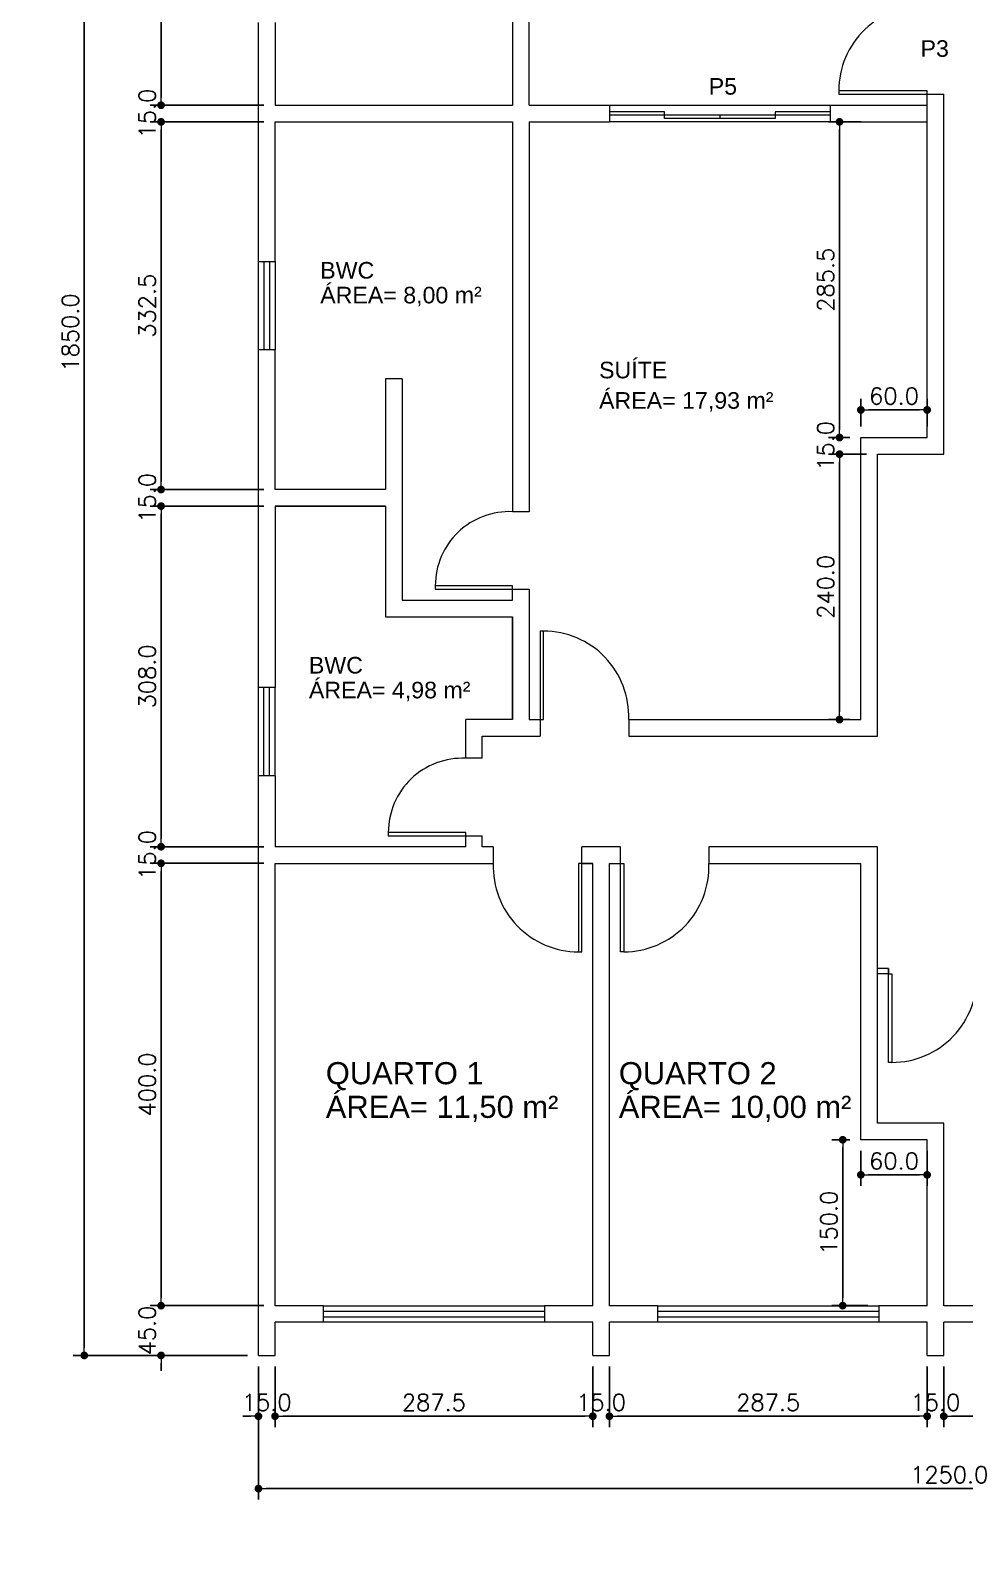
# Model space of a CAD drawing. Header units: millimetres. Extents: x 1206 to 2034, y 106 to 342.
# Drawn here: x 1784.46 to 1792.91, y 221.45 to 235.09 of the extents above; entities that cross this region are included whole.
import ezdxf

# ---------------------------------------------------------------- set-up
doc = ezdxf.new("R2010")
doc.units = ezdxf.units.MM
doc.header["$PDMODE"] = 34
doc.header["$PDSIZE"] = -5
doc.layers.get('0').update_dxf_attribs({"color": 1})
doc.layers.get('DEFPOINTS').update_dxf_attribs({"lineweight": 0})
for name, color, linetype, lineweight in [('AR-ALVENARIA', 7, 'Continuous', 9), ('AR-CARIMBO', 7, 'Continuous', 5), ('AR-COTA', 1, 'Continuous', 5), ('AR-DIVISÓRIA', 7, 'Continuous', 5), ('AR-ESQUADRIA', 4, 'Continuous', 5), ('AR-PENA_010', 10, 'Continuous', 9), ('AR-TXT-AMBIENTE', 174, 'Continuous', 0), ('AR-TXT-ESPECIFICAÇÕES', 174, 'Continuous', 0), ('AR-TXT-ÁREA', 7, 'Continuous', 0)]:
    doc.layers.add(name, color=color, linetype=linetype, lineweight=lineweight)
doc.styles.add('100_COTAS', font='romans.shx', dxfattribs={"height": 0.15})
doc.styles.add('75_TXT 3', font='arial.ttf', dxfattribs={"height": 0.15})
doc.styles.add('ALLEX 1_25', font='arial.ttf', dxfattribs={"height": 0.05})
doc.dimstyles.new('COTA_100', dxfattribs={"dimtxt": 0.16, "dimasz": 0.07, "dimexe": 0.1, "dimexo": 0.1, "dimgap": 0.05, "dimtad": 1, "dimdec": 1, "dimlfac": 100, "dimzin": 0, "dimdsep": 46, "dimtxsty": '100_COTAS', "dimblk1": 'DOT', "dimblk2": 'DOT', "dimsah": 1, "dimcen": 0.09, "dimclrd": 256, "dimclre": 256, "dimclrt": 7, "dimaunit": 1, "dimadec": 0, "dimazin": 0, "dimtfac": 0.05, "dimtdec": 1, "dimtix": 1, "dimtofl": 0, "dimtmove": 2, "dimatfit": 3, "dimldrblk": 'DOT', "dimfxl": 1, "dimtvp": 0.75, "dimtolj": 1, "dimtzin": 0, "dimarcsym": 0})

# ---------------------------------------------------------------- blocks, each defined once
blk = doc.blocks.new('_DOT')
at = {"color": 0, "linetype": 'ByBlock'}
blk.add_line((-0.5, 0), (-1, 0), dxfattribs=at)
at = {"color": 0, "linetype": 'ByBlock', "const_width": 0.5}
blk.add_lwpolyline([(-0.25, 0, 1), (0.25, 0, 1)], format="xyb", close=True, dxfattribs=at)
blk = doc.blocks.new('*D75')
at = {"layer": 'AR-COTA', "lineweight": -2, "transparency": 16777216}
for p, q in [((1785.641, 223.631), (1785.641, 223.701)), ((1786.572, 223.561), (1785.541, 223.561)), ((1786.422, 223.111), (1785.541, 223.111)), ((1785.641, 223.041), (1785.641, 222.971))]:
    blk.add_line(p, q, dxfattribs=at)
at = {"layer": 'DEFPOINTS', "color": 0, "transparency": 16777216}
for p in [(1785.641, 223.561), (1786.672, 223.561), (1786.522, 223.111)]:
    blk.add_point(p, dxfattribs=at)
at = {"layer": 'AR-COTA', "lineweight": -2, "transparency": 16777216, "xscale": 0.07, "yscale": 0.07, "zscale": 0.07}
for p, rotation in [((1785.641, 223.561), 270), ((1785.641, 223.111), 90)]:
    blk.add_blockref('_DOT', p, dxfattribs=dict(at, rotation=rotation))
at = {"layer": 'AR-COTA', "color": 7, "transparency": 16777216, "insert": (1785.516, 223.336), "char_height": 0.15, "attachment_point": 5, "rotation": 90, "style": '100_COTAS'}
blk.add_mtext('\\A1;45.0', dxfattribs=at)
blk = doc.blocks.new('*D76')
at = {"layer": 'AR-COTA', "lineweight": -2, "transparency": 16777216}
for p, q in [((1786.572, 227.561), (1785.541, 227.561)), ((1785.641, 223.631), (1785.641, 227.491)), ((1786.572, 223.561), (1785.541, 223.561))]:
    blk.add_line(p, q, dxfattribs=at)
at = {"layer": 'DEFPOINTS', "color": 0, "transparency": 16777216}
for p in [(1785.641, 227.561), (1786.672, 227.561), (1786.672, 223.561)]:
    blk.add_point(p, dxfattribs=at)
at = {"layer": 'AR-COTA', "lineweight": -2, "transparency": 16777216, "xscale": 0.07, "yscale": 0.07, "zscale": 0.07}
for p, rotation in [((1785.641, 227.561), 90), ((1785.641, 223.561), 270)]:
    blk.add_blockref('_DOT', p, dxfattribs=dict(at, rotation=rotation))
at = {"layer": 'AR-COTA', "color": 7, "transparency": 16777216, "insert": (1785.516, 225.561), "char_height": 0.15, "attachment_point": 5, "rotation": 90, "style": '100_COTAS'}
blk.add_mtext('\\A1;400.0', dxfattribs=at)
blk = doc.blocks.new('*D77')
at = {"layer": 'AR-COTA', "lineweight": -2, "transparency": 16777216}
for p, q in [((1785.641, 227.781), (1785.641, 227.851)), ((1786.572, 227.711), (1785.541, 227.711)), ((1786.572, 227.561), (1785.541, 227.561)), ((1785.641, 227.491), (1785.641, 227.421))]:
    blk.add_line(p, q, dxfattribs=at)
at = {"layer": 'DEFPOINTS', "color": 0, "transparency": 16777216}
for p in [(1785.641, 227.711), (1786.672, 227.711), (1786.672, 227.561)]:
    blk.add_point(p, dxfattribs=at)
at = {"layer": 'AR-COTA', "lineweight": -2, "transparency": 16777216, "xscale": 0.07, "yscale": 0.07, "zscale": 0.07}
for p, rotation in [((1785.641, 227.711), 270), ((1785.641, 227.561), 90)]:
    blk.add_blockref('_DOT', p, dxfattribs=dict(at, rotation=rotation))
at = {"layer": 'AR-COTA', "color": 7, "transparency": 16777216, "insert": (1785.516, 227.636), "char_height": 0.15, "attachment_point": 5, "rotation": 90, "style": '100_COTAS'}
blk.add_mtext('\\A1;15.0', dxfattribs=at)
blk = doc.blocks.new('*D78')
at = {"layer": 'AR-COTA', "lineweight": -2, "transparency": 16777216}
for p, q in [((1786.572, 230.791), (1785.541, 230.791)), ((1785.641, 227.781), (1785.641, 230.721)), ((1786.572, 227.711), (1785.541, 227.711))]:
    blk.add_line(p, q, dxfattribs=at)
at = {"layer": 'DEFPOINTS', "color": 0, "transparency": 16777216}
for p in [(1785.641, 230.791), (1786.672, 230.791), (1786.672, 227.711)]:
    blk.add_point(p, dxfattribs=at)
at = {"layer": 'AR-COTA', "lineweight": -2, "transparency": 16777216, "xscale": 0.07, "yscale": 0.07, "zscale": 0.07}
for p, rotation in [((1785.641, 230.791), 90), ((1785.641, 227.711), 270)]:
    blk.add_blockref('_DOT', p, dxfattribs=dict(at, rotation=rotation))
at = {"layer": 'AR-COTA', "color": 7, "transparency": 16777216, "insert": (1785.516, 229.251), "char_height": 0.15, "attachment_point": 5, "rotation": 90, "style": '100_COTAS'}
blk.add_mtext('\\A1;308.0', dxfattribs=at)
blk = doc.blocks.new('*D79')
at = {"layer": 'AR-COTA', "lineweight": -2, "transparency": 16777216}
for p, q in [((1785.641, 231.011), (1785.641, 231.081)), ((1786.572, 230.941), (1785.541, 230.941)), ((1786.572, 230.791), (1785.541, 230.791)), ((1785.641, 230.721), (1785.641, 230.651))]:
    blk.add_line(p, q, dxfattribs=at)
at = {"layer": 'DEFPOINTS', "color": 0, "transparency": 16777216}
for p in [(1785.641, 230.941), (1786.672, 230.941), (1786.672, 230.791)]:
    blk.add_point(p, dxfattribs=at)
at = {"layer": 'AR-COTA', "lineweight": -2, "transparency": 16777216, "xscale": 0.07, "yscale": 0.07, "zscale": 0.07}
for p, rotation in [((1785.641, 230.941), 270), ((1785.641, 230.791), 90)]:
    blk.add_blockref('_DOT', p, dxfattribs=dict(at, rotation=rotation))
at = {"layer": 'AR-COTA', "color": 7, "transparency": 16777216, "insert": (1785.516, 230.866), "char_height": 0.15, "attachment_point": 5, "rotation": 90, "style": '100_COTAS'}
blk.add_mtext('\\A1;15.0', dxfattribs=at)
blk = doc.blocks.new('*D80')
at = {"layer": 'AR-COTA', "lineweight": -2, "transparency": 16777216}
for p, q in [((1786.572, 234.266), (1785.541, 234.266)), ((1785.641, 231.011), (1785.641, 234.196)), ((1786.572, 230.941), (1785.541, 230.941))]:
    blk.add_line(p, q, dxfattribs=at)
at = {"layer": 'DEFPOINTS', "color": 0, "transparency": 16777216}
for p in [(1785.641, 234.266), (1786.672, 234.266), (1786.672, 230.941)]:
    blk.add_point(p, dxfattribs=at)
at = {"layer": 'AR-COTA', "lineweight": -2, "transparency": 16777216, "xscale": 0.07, "yscale": 0.07, "zscale": 0.07}
for p, rotation in [((1785.641, 234.266), 90), ((1785.641, 230.941), 270)]:
    blk.add_blockref('_DOT', p, dxfattribs=dict(at, rotation=rotation))
at = {"layer": 'AR-COTA', "color": 7, "transparency": 16777216, "insert": (1785.516, 232.603), "char_height": 0.15, "attachment_point": 5, "rotation": 90, "style": '100_COTAS'}
blk.add_mtext('\\A1;332.5', dxfattribs=at)
blk = doc.blocks.new('*D81')
at = {"layer": 'AR-COTA', "lineweight": -2, "transparency": 16777216}
for p, q in [((1785.641, 234.486), (1785.641, 234.556)), ((1786.572, 234.416), (1785.541, 234.416)), ((1786.572, 234.266), (1785.541, 234.266)), ((1785.641, 234.196), (1785.641, 234.126))]:
    blk.add_line(p, q, dxfattribs=at)
at = {"layer": 'DEFPOINTS', "color": 0, "transparency": 16777216}
for p in [(1785.641, 234.416), (1786.672, 234.416), (1786.672, 234.266)]:
    blk.add_point(p, dxfattribs=at)
at = {"layer": 'AR-COTA', "lineweight": -2, "transparency": 16777216, "xscale": 0.07, "yscale": 0.07, "zscale": 0.07}
for p, rotation in [((1785.641, 234.416), 270), ((1785.641, 234.266), 90)]:
    blk.add_blockref('_DOT', p, dxfattribs=dict(at, rotation=rotation))
at = {"layer": 'AR-COTA', "color": 7, "transparency": 16777216, "insert": (1785.516, 234.341), "char_height": 0.15, "attachment_point": 5, "rotation": 90, "style": '100_COTAS'}
blk.add_mtext('\\A1;15.0', dxfattribs=at)
blk = doc.blocks.new('*D82')
at = {"layer": 'AR-COTA', "lineweight": -2, "transparency": 16777216}
for p, q in [((1786.572, 237.916), (1785.541, 237.916)), ((1785.641, 234.486), (1785.641, 237.846)), ((1786.572, 234.416), (1785.541, 234.416))]:
    blk.add_line(p, q, dxfattribs=at)
at = {"layer": 'DEFPOINTS', "color": 0, "transparency": 16777216}
for p in [(1785.641, 237.916), (1786.672, 237.916), (1786.672, 234.416)]:
    blk.add_point(p, dxfattribs=at)
at = {"layer": 'AR-COTA', "lineweight": -2, "transparency": 16777216, "xscale": 0.07, "yscale": 0.07, "zscale": 0.07}
for p, rotation in [((1785.641, 237.916), 90), ((1785.641, 234.416), 270)]:
    blk.add_blockref('_DOT', p, dxfattribs=dict(at, rotation=rotation))
at = {"layer": 'AR-COTA', "color": 7, "transparency": 16777216, "insert": (1785.516, 236.166), "char_height": 0.15, "attachment_point": 5, "rotation": 90, "style": '100_COTAS'}
blk.add_mtext('\\A1;350.0', dxfattribs=at)
blk = doc.blocks.new('*D101')
at = {"layer": 'AR-COTA', "lineweight": -2, "transparency": 16777216}
for p, q in [((1786.422, 241.611), (1784.846, 241.611)), ((1784.946, 223.181), (1784.946, 241.541)), ((1786.422, 223.111), (1784.846, 223.111))]:
    blk.add_line(p, q, dxfattribs=at)
at = {"layer": 'DEFPOINTS', "color": 0, "transparency": 16777216}
for p in [(1784.946, 241.611), (1786.522, 241.611), (1786.522, 223.111)]:
    blk.add_point(p, dxfattribs=at)
at = {"layer": 'AR-COTA', "lineweight": -2, "transparency": 16777216, "xscale": 0.07, "yscale": 0.07, "zscale": 0.07}
for p, rotation in [((1784.946, 241.611), 90), ((1784.946, 223.111), 270)]:
    blk.add_blockref('_DOT', p, dxfattribs=dict(at, rotation=rotation))
at = {"layer": 'AR-COTA', "color": 7, "transparency": 16777216, "insert": (1784.821, 232.361), "char_height": 0.15, "attachment_point": 5, "rotation": 90, "style": '100_COTAS'}
blk.add_mtext('\\A1;1850.0', dxfattribs=at)
blk = doc.blocks.new('*D102')
at = {"layer": 'AR-COTA', "lineweight": -2, "transparency": 16777216}
for p, q in [((1786.522, 223.011), (1786.522, 222.461)), ((1786.672, 223.011), (1786.672, 222.461)), ((1786.452, 222.561), (1786.382, 222.561)), ((1786.742, 222.561), (1786.812, 222.561))]:
    blk.add_line(p, q, dxfattribs=at)
at = {"layer": 'DEFPOINTS', "color": 0, "transparency": 16777216}
for p in [(1786.522, 223.111), (1786.672, 223.111), (1786.672, 222.561)]:
    blk.add_point(p, dxfattribs=at)
at = {"layer": 'AR-COTA', "lineweight": -2, "transparency": 16777216, "xscale": 0.07, "yscale": 0.07, "zscale": 0.07}
blk.add_blockref('_DOT', (1786.522, 222.561), dxfattribs=at)
at = {"layer": 'AR-COTA', "lineweight": -2, "transparency": 16777216, "xscale": 0.07, "yscale": 0.07, "zscale": 0.07, "rotation": 180}
blk.add_blockref('_DOT', (1786.672, 222.561), dxfattribs=at)
at = {"layer": 'AR-COTA', "color": 7, "transparency": 16777216, "insert": (1786.597, 222.686), "char_height": 0.15, "attachment_point": 5, "style": '100_COTAS'}
blk.add_mtext('\\A1;15.0', dxfattribs=at)
blk = doc.blocks.new('*D103')
at = {"layer": 'AR-COTA', "lineweight": -2, "transparency": 16777216}
for p, q in [((1786.672, 223.011), (1786.672, 222.461)), ((1789.547, 223.011), (1789.547, 222.461)), ((1786.742, 222.561), (1789.477, 222.561))]:
    blk.add_line(p, q, dxfattribs=at)
at = {"layer": 'DEFPOINTS', "color": 0, "transparency": 16777216}
for p in [(1786.672, 223.111), (1789.547, 223.111), (1789.547, 222.561)]:
    blk.add_point(p, dxfattribs=at)
at = {"layer": 'AR-COTA', "lineweight": -2, "transparency": 16777216, "xscale": 0.07, "yscale": 0.07, "zscale": 0.07, "rotation": 180}
blk.add_blockref('_DOT', (1786.672, 222.561), dxfattribs=at)
at = {"layer": 'AR-COTA', "lineweight": -2, "transparency": 16777216, "xscale": 0.07, "yscale": 0.07, "zscale": 0.07}
blk.add_blockref('_DOT', (1789.547, 222.561), dxfattribs=at)
at = {"layer": 'AR-COTA', "color": 7, "transparency": 16777216, "insert": (1788.109, 222.686), "char_height": 0.15, "attachment_point": 5, "style": '100_COTAS'}
blk.add_mtext('\\A1;287.5', dxfattribs=at)
blk = doc.blocks.new('*D104')
at = {"layer": 'AR-COTA', "lineweight": -2, "transparency": 16777216}
for p, q in [((1789.547, 223.011), (1789.547, 222.461)), ((1789.697, 223.011), (1789.697, 222.461)), ((1789.477, 222.561), (1789.407, 222.561)), ((1789.767, 222.561), (1789.837, 222.561))]:
    blk.add_line(p, q, dxfattribs=at)
at = {"layer": 'DEFPOINTS', "color": 0, "transparency": 16777216}
for p in [(1789.547, 223.111), (1789.697, 223.111), (1789.697, 222.561)]:
    blk.add_point(p, dxfattribs=at)
at = {"layer": 'AR-COTA', "lineweight": -2, "transparency": 16777216, "xscale": 0.07, "yscale": 0.07, "zscale": 0.07}
blk.add_blockref('_DOT', (1789.547, 222.561), dxfattribs=at)
at = {"layer": 'AR-COTA', "lineweight": -2, "transparency": 16777216, "xscale": 0.07, "yscale": 0.07, "zscale": 0.07, "rotation": 180}
blk.add_blockref('_DOT', (1789.697, 222.561), dxfattribs=at)
at = {"layer": 'AR-COTA', "color": 7, "transparency": 16777216, "insert": (1789.622, 222.686), "char_height": 0.15, "attachment_point": 5, "style": '100_COTAS'}
blk.add_mtext('\\A1;15.0', dxfattribs=at)
blk = doc.blocks.new('*D105')
at = {"layer": 'AR-COTA', "lineweight": -2, "transparency": 16777216}
for p, q in [((1789.697, 223.011), (1789.697, 222.461)), ((1792.572, 223.011), (1792.572, 222.461)), ((1789.767, 222.561), (1792.502, 222.561))]:
    blk.add_line(p, q, dxfattribs=at)
at = {"layer": 'DEFPOINTS', "color": 0, "transparency": 16777216}
for p in [(1789.697, 223.111), (1792.572, 223.111), (1792.572, 222.561)]:
    blk.add_point(p, dxfattribs=at)
at = {"layer": 'AR-COTA', "lineweight": -2, "transparency": 16777216, "xscale": 0.07, "yscale": 0.07, "zscale": 0.07, "rotation": 180}
blk.add_blockref('_DOT', (1789.697, 222.561), dxfattribs=at)
at = {"layer": 'AR-COTA', "lineweight": -2, "transparency": 16777216, "xscale": 0.07, "yscale": 0.07, "zscale": 0.07}
blk.add_blockref('_DOT', (1792.572, 222.561), dxfattribs=at)
at = {"layer": 'AR-COTA', "color": 7, "transparency": 16777216, "insert": (1791.134, 222.686), "char_height": 0.15, "attachment_point": 5, "style": '100_COTAS'}
blk.add_mtext('\\A1;287.5', dxfattribs=at)
blk = doc.blocks.new('*D106')
at = {"layer": 'AR-COTA', "lineweight": -2, "transparency": 16777216}
for p, q in [((1792.572, 223.011), (1792.572, 222.461)), ((1792.722, 223.011), (1792.722, 222.461)), ((1792.502, 222.561), (1792.432, 222.561)), ((1792.792, 222.561), (1792.862, 222.561))]:
    blk.add_line(p, q, dxfattribs=at)
at = {"layer": 'DEFPOINTS', "color": 0, "transparency": 16777216}
for p in [(1792.572, 223.111), (1792.722, 223.111), (1792.722, 222.561)]:
    blk.add_point(p, dxfattribs=at)
at = {"layer": 'AR-COTA', "lineweight": -2, "transparency": 16777216, "xscale": 0.07, "yscale": 0.07, "zscale": 0.07}
blk.add_blockref('_DOT', (1792.572, 222.561), dxfattribs=at)
at = {"layer": 'AR-COTA', "lineweight": -2, "transparency": 16777216, "xscale": 0.07, "yscale": 0.07, "zscale": 0.07, "rotation": 180}
blk.add_blockref('_DOT', (1792.722, 222.561), dxfattribs=at)
at = {"layer": 'AR-COTA', "color": 7, "transparency": 16777216, "insert": (1792.647, 222.686), "char_height": 0.15, "attachment_point": 5, "style": '100_COTAS'}
blk.add_mtext('\\A1;15.0', dxfattribs=at)
blk = doc.blocks.new('*D107')
at = {"layer": 'AR-COTA', "lineweight": -2, "transparency": 16777216}
for p, q in [((1792.722, 223.011), (1792.722, 222.461)), ((1795.722, 223.011), (1795.722, 222.461)), ((1792.792, 222.561), (1795.652, 222.561))]:
    blk.add_line(p, q, dxfattribs=at)
at = {"layer": 'DEFPOINTS', "color": 0, "transparency": 16777216}
for p in [(1792.722, 223.111), (1795.722, 223.111), (1795.722, 222.561)]:
    blk.add_point(p, dxfattribs=at)
at = {"layer": 'AR-COTA', "lineweight": -2, "transparency": 16777216, "xscale": 0.07, "yscale": 0.07, "zscale": 0.07, "rotation": 180}
blk.add_blockref('_DOT', (1792.722, 222.561), dxfattribs=at)
at = {"layer": 'AR-COTA', "lineweight": -2, "transparency": 16777216, "xscale": 0.07, "yscale": 0.07, "zscale": 0.07}
blk.add_blockref('_DOT', (1795.722, 222.561), dxfattribs=at)
at = {"layer": 'AR-COTA', "color": 7, "transparency": 16777216, "insert": (1794.222, 222.686), "char_height": 0.15, "attachment_point": 5, "style": '100_COTAS'}
blk.add_mtext('\\A1;300.0', dxfattribs=at)
blk = doc.blocks.new('*D112')
at = {"layer": 'AR-COTA', "lineweight": -2, "transparency": 16777216}
for p, q in [((1786.522, 223.011), (1786.522, 221.807)), ((1799.022, 223.011), (1799.022, 221.807)), ((1786.592, 221.907), (1798.952, 221.907))]:
    blk.add_line(p, q, dxfattribs=at)
at = {"layer": 'DEFPOINTS', "color": 0, "transparency": 16777216}
for p in [(1786.522, 223.111), (1799.022, 223.111), (1799.022, 221.907)]:
    blk.add_point(p, dxfattribs=at)
at = {"layer": 'AR-COTA', "lineweight": -2, "transparency": 16777216, "xscale": 0.07, "yscale": 0.07, "zscale": 0.07, "rotation": 180}
blk.add_blockref('_DOT', (1786.522, 221.907), dxfattribs=at)
at = {"layer": 'AR-COTA', "lineweight": -2, "transparency": 16777216, "xscale": 0.07, "yscale": 0.07, "zscale": 0.07}
blk.add_blockref('_DOT', (1799.022, 221.907), dxfattribs=at)
at = {"layer": 'AR-COTA', "color": 7, "transparency": 16777216, "insert": (1792.772, 222.032), "char_height": 0.15, "attachment_point": 5, "style": '100_COTAS'}
blk.add_mtext('\\A1;1250.0', dxfattribs=at)
blk = doc.blocks.new('*D113')
at = {"layer": 'AR-COTA', "lineweight": -2, "transparency": 16777216}
for p, q in [((1791.976, 234.266), (1791.679, 234.266)), ((1791.779, 231.481), (1791.779, 234.196)), ((1791.872, 231.411), (1791.679, 231.411))]:
    blk.add_line(p, q, dxfattribs=at)
at = {"layer": 'DEFPOINTS', "color": 0, "transparency": 16777216}
for p in [(1791.779, 234.266), (1792.076, 234.266), (1791.972, 231.411)]:
    blk.add_point(p, dxfattribs=at)
at = {"layer": 'AR-COTA', "lineweight": -2, "transparency": 16777216, "xscale": 0.07, "yscale": 0.07, "zscale": 0.07}
for p, rotation in [((1791.779, 234.266), 90), ((1791.779, 231.411), 270)]:
    blk.add_blockref('_DOT', p, dxfattribs=dict(at, rotation=rotation))
at = {"layer": 'AR-COTA', "color": 7, "transparency": 16777216, "insert": (1791.654, 232.838), "char_height": 0.15, "attachment_point": 5, "rotation": 90, "style": '100_COTAS'}
blk.add_mtext('\\A1;285.5', dxfattribs=at)
blk = doc.blocks.new('*D114')
at = {"layer": 'AR-COTA', "lineweight": -2, "transparency": 16777216}
for p, q in [((1791.779, 231.481), (1791.779, 231.551)), ((1791.872, 231.411), (1791.679, 231.411)), ((1792.022, 231.261), (1791.679, 231.261)), ((1791.779, 231.191), (1791.779, 231.121))]:
    blk.add_line(p, q, dxfattribs=at)
at = {"layer": 'DEFPOINTS', "color": 0, "transparency": 16777216}
for p in [(1791.972, 231.411), (1791.779, 231.261), (1792.122, 231.261)]:
    blk.add_point(p, dxfattribs=at)
at = {"layer": 'AR-COTA', "lineweight": -2, "transparency": 16777216, "xscale": 0.07, "yscale": 0.07, "zscale": 0.07}
for p, rotation in [((1791.779, 231.411), 270), ((1791.779, 231.261), 90)]:
    blk.add_blockref('_DOT', p, dxfattribs=dict(at, rotation=rotation))
at = {"layer": 'AR-COTA', "color": 7, "transparency": 16777216, "insert": (1791.654, 231.336), "char_height": 0.15, "attachment_point": 5, "rotation": 90, "style": '100_COTAS'}
blk.add_mtext('\\A1;15.0', dxfattribs=at)
blk = doc.blocks.new('*D115')
at = {"layer": 'AR-COTA', "lineweight": -2, "transparency": 16777216}
for p, q in [((1792.022, 231.261), (1791.679, 231.261)), ((1791.779, 231.191), (1791.779, 228.931)), ((1791.872, 228.861), (1791.679, 228.861))]:
    blk.add_line(p, q, dxfattribs=at)
at = {"layer": 'DEFPOINTS', "color": 0, "transparency": 16777216}
for p in [(1792.122, 231.261), (1791.779, 228.861), (1791.972, 228.861)]:
    blk.add_point(p, dxfattribs=at)
at = {"layer": 'AR-COTA', "lineweight": -2, "transparency": 16777216, "xscale": 0.07, "yscale": 0.07, "zscale": 0.07}
for p, rotation in [((1791.779, 231.261), 90), ((1791.779, 228.861), 270)]:
    blk.add_blockref('_DOT', p, dxfattribs=dict(at, rotation=rotation))
at = {"layer": 'AR-COTA', "color": 7, "transparency": 16777216, "insert": (1791.654, 230.061), "char_height": 0.15, "attachment_point": 5, "rotation": 90, "style": '100_COTAS'}
blk.add_mtext('\\A1;240.0', dxfattribs=at)
blk = doc.blocks.new('*D116')
at = {"layer": 'AR-COTA', "lineweight": -2, "transparency": 16777216}
for p, q in [((1791.972, 231.511), (1791.972, 231.761)), ((1792.502, 231.661), (1792.042, 231.661)), ((1792.572, 231.511), (1792.572, 231.761))]:
    blk.add_line(p, q, dxfattribs=at)
at = {"layer": 'DEFPOINTS', "color": 0, "transparency": 16777216}
for p in [(1791.972, 231.661), (1791.972, 231.411), (1792.572, 231.411)]:
    blk.add_point(p, dxfattribs=at)
at = {"layer": 'AR-COTA', "lineweight": -2, "transparency": 16777216, "xscale": 0.07, "yscale": 0.07, "zscale": 0.07, "rotation": 180}
blk.add_blockref('_DOT', (1791.972, 231.661), dxfattribs=at)
at = {"layer": 'AR-COTA', "lineweight": -2, "transparency": 16777216, "xscale": 0.07, "yscale": 0.07, "zscale": 0.07}
blk.add_blockref('_DOT', (1792.572, 231.661), dxfattribs=at)
at = {"layer": 'AR-COTA', "color": 7, "transparency": 16777216, "insert": (1792.272, 231.786), "char_height": 0.15, "attachment_point": 5, "style": '100_COTAS'}
blk.add_mtext('\\A1;60.0', dxfattribs=at)
blk = doc.blocks.new('*D118')
at = {"layer": 'AR-COTA', "lineweight": -2, "transparency": 16777216}
for p, q in [((1791.972, 224.961), (1791.972, 224.644)), ((1792.572, 224.961), (1792.572, 224.644)), ((1792.502, 224.744), (1792.042, 224.744))]:
    blk.add_line(p, q, dxfattribs=at)
at = {"layer": 'DEFPOINTS', "color": 0, "transparency": 16777216}
for p in [(1791.972, 225.061), (1792.572, 225.061), (1791.972, 224.744)]:
    blk.add_point(p, dxfattribs=at)
at = {"layer": 'AR-COTA', "lineweight": -2, "transparency": 16777216, "xscale": 0.07, "yscale": 0.07, "zscale": 0.07, "rotation": 180}
blk.add_blockref('_DOT', (1791.972, 224.744), dxfattribs=at)
at = {"layer": 'AR-COTA', "lineweight": -2, "transparency": 16777216, "xscale": 0.07, "yscale": 0.07, "zscale": 0.07}
blk.add_blockref('_DOT', (1792.572, 224.744), dxfattribs=at)
at = {"layer": 'AR-COTA', "color": 7, "transparency": 16777216, "insert": (1792.272, 224.869), "char_height": 0.15, "attachment_point": 5, "style": '100_COTAS'}
blk.add_mtext('\\A1;60.0', dxfattribs=at)
blk = doc.blocks.new('*D119')
at = {"layer": 'AR-COTA', "lineweight": -2, "transparency": 16777216}
for p, q in [((1791.872, 225.061), (1791.708, 225.061)), ((1791.808, 224.991), (1791.808, 223.631)), ((1792.034, 223.561), (1791.708, 223.561))]:
    blk.add_line(p, q, dxfattribs=at)
at = {"layer": 'DEFPOINTS', "color": 0, "transparency": 16777216}
for p in [(1791.972, 225.061), (1791.808, 223.561), (1792.134, 223.561)]:
    blk.add_point(p, dxfattribs=at)
at = {"layer": 'AR-COTA', "lineweight": -2, "transparency": 16777216, "xscale": 0.07, "yscale": 0.07, "zscale": 0.07}
for p, rotation in [((1791.808, 225.061), 90), ((1791.808, 223.561), 270)]:
    blk.add_blockref('_DOT', p, dxfattribs=dict(at, rotation=rotation))
at = {"layer": 'AR-COTA', "color": 7, "transparency": 16777216, "insert": (1791.683, 224.311), "char_height": 0.15, "attachment_point": 5, "rotation": 90, "style": '100_COTAS'}
blk.add_mtext('\\A1;150.0', dxfattribs=at)

msp = doc.modelspace()

# ---------------------------------------------------------------- linework, layer by layer
at = {"layer": 'AR-ALVENARIA'}
for p, q in [((1788.8219, 239.0607), (1788.8219, 234.4157)), ((1788.9719, 234.4157), (1788.9719, 236.3107)), ((1786.5219, 233.0032), (1786.5219, 235.1657)), ((1786.6719, 235.1657), (1786.6719, 234.4157)), ((1792.5719, 231.4107), (1792.5719, 234.5157)), ((1792.5719, 234.4157), (1792.5719, 234.5157)), ((1792.5719, 234.5157), (1792.7219, 234.5157)), ((1792.7219, 231.2607), (1792.7219, 234.5157)), ((1786.6719, 234.4157), (1788.8219, 234.4157)), ((1788.9719, 234.4157), (1789.6969, 234.4157)), ((1786.6719, 233.0032), (1786.6719, 234.2657)), ((1786.6719, 234.2657), (1788.8219, 234.2657)), ((1788.8219, 234.2657), (1788.8219, 230.7407)), ((1788.9719, 234.2657), (1788.9719, 230.7407)), ((1786.5219, 233.0032), (1786.6719, 233.0032)), ((1786.5219, 229.1507), (1786.5219, 232.2032)), ((1786.6719, 232.2032), (1786.5219, 232.2032)), ((1786.6719, 230.9407), (1786.6719, 232.2032)), ((1787.8219, 231.9407), (1787.6719, 231.9407)), ((1787.6719, 231.9407), (1787.6719, 230.9407)), ((1787.8219, 231.9407), (1787.8219, 229.9407)), ((1791.9719, 228.8607), (1791.9719, 231.4107)), ((1791.9719, 231.4107), (1792.5719, 231.4107)), ((1792.1219, 228.7107), (1792.1219, 231.2607)), ((1792.1219, 231.2607), (1792.7219, 231.2607)), ((1787.6719, 230.9407), (1786.6719, 230.9407)), ((1787.6719, 230.7907), (1786.6719, 230.7907)), ((1786.6719, 230.7907), (1786.6719, 229.1507)), ((1786.6719, 230.7907), (1787.6719, 230.7907)), ((1787.6719, 230.7907), (1787.6719, 229.7907)), ((1788.9719, 230.7407), (1788.8219, 230.7407)), ((1788.8219, 229.9407), (1788.8219, 230.0407)), ((1788.8219, 230.0407), (1788.9719, 230.0407)), ((1788.9719, 230.0407), (1788.9719, 228.8607)), ((1787.8219, 229.9407), (1788.8219, 229.9407)), ((1787.6719, 229.7907), (1788.8219, 229.7907)), ((1788.8219, 228.8607), (1788.8219, 229.7907)), ((1788.8219, 229.7907), (1788.8219, 228.8607)), ((1788.3969, 228.5107), (1788.3969, 228.8607)), ((1788.8219, 228.8607), (1788.3969, 228.8607)), ((1788.9719, 228.8607), (1789.0719, 228.8607)), ((1789.0719, 228.8607), (1789.0719, 228.7107)), ((1789.8719, 228.8607), (1791.9719, 228.8607)), ((1789.8719, 228.8607), (1789.8719, 228.7107)), ((1788.5469, 228.5107), (1788.5469, 228.7107)), ((1788.5469, 228.7107), (1789.0719, 228.7107)), ((1789.8719, 228.7107), (1792.1219, 228.7107)), ((1788.5469, 228.5107), (1788.3969, 228.5107)), ((1786.5219, 223.1107), (1786.5219, 228.3507)), ((1786.6719, 228.3507), (1786.6719, 227.7107)), ((1788.3969, 227.7107), (1786.6719, 227.7107)), ((1788.3969, 227.7107), (1788.3969, 227.8107)), ((1788.3969, 227.8107), (1788.5469, 227.8107)), ((1788.5469, 227.7107), (1788.5469, 227.8107)), ((1788.6469, 227.7107), (1788.5469, 227.7107)), ((1788.6469, 227.7107), (1788.6469, 227.5607)), ((1789.7969, 227.7107), (1789.4469, 227.7107)), ((1789.4469, 227.5607), (1789.4469, 227.7107)), ((1789.7969, 227.5607), (1789.7969, 227.7107)), ((1792.1219, 227.7107), (1790.5969, 227.7107)), ((1790.5969, 227.7107), (1790.5969, 227.5607)), ((1792.1219, 225.2107), (1792.1219, 227.7107)), ((1786.6719, 223.5607), (1786.6719, 227.5607)), ((1786.6719, 227.5607), (1788.6469, 227.5607)), ((1789.4469, 227.5607), (1789.5469, 227.5607)), ((1789.5469, 227.5607), (1789.4469, 227.5607)), ((1789.5469, 223.5607), (1789.5469, 227.5607)), ((1789.6969, 223.5607), (1789.6969, 227.5607)), ((1789.6969, 227.5607), (1789.7969, 227.5607)), ((1789.6969, 227.5607), (1789.7969, 227.5607)), ((1790.5969, 227.5607), (1791.9719, 227.5607)), ((1791.9719, 225.0607), (1791.9719, 227.5607)), ((1792.2219, 226.6107), (1792.1219, 226.6107)), ((1792.2219, 226.4607), (1792.2219, 226.6107)), ((1792.7219, 225.2107), (1792.1219, 225.2107)), ((1792.7219, 223.5607), (1792.7219, 225.2107)), ((1792.5719, 225.0607), (1791.9719, 225.0607)), ((1792.5719, 223.5607), (1792.5719, 225.0607)), ((1787.1094, 223.5607), (1786.6719, 223.5607)), ((1787.1094, 223.4107), (1787.1094, 223.5607)), ((1789.5469, 223.5607), (1789.1094, 223.5607)), ((1789.1094, 223.5607), (1789.1094, 223.4107)), ((1790.1344, 223.5607), (1789.6969, 223.5607)), ((1790.1344, 223.4107), (1790.1344, 223.5607)), ((1792.5719, 223.5607), (1792.1344, 223.5607)), ((1792.1344, 223.5607), (1792.1344, 223.4107)), ((1793.2219, 223.5607), (1792.7219, 223.5607)), ((1787.1094, 223.4107), (1786.6719, 223.4107)), ((1786.6719, 223.1107), (1786.6719, 223.4107)), ((1789.5469, 223.4107), (1789.1094, 223.4107)), ((1789.5469, 223.1107), (1789.5469, 223.4107)), ((1790.1344, 223.4107), (1789.6969, 223.4107)), ((1789.6969, 223.1107), (1789.6969, 223.4107)), ((1792.5719, 223.4107), (1792.1344, 223.4107)), ((1792.5719, 223.1107), (1792.5719, 223.4107)), ((1793.2219, 223.4107), (1792.7219, 223.4107)), ((1792.7219, 223.1107), (1792.7219, 223.4107)), ((1786.5219, 223.1107), (1786.6719, 223.1107)), ((1789.5469, 223.1107), (1789.6969, 223.1107)), ((1792.5719, 223.1107), (1792.7219, 223.1107))]:
    msp.add_line(p, q, dxfattribs=at)
at = {"layer": 'AR-CARIMBO'}
for p, q in [((1789.6969, 234.4157), (1789.6969, 234.2657)), ((1791.6969, 234.4157), (1792.5719, 234.4157)), ((1791.6969, 234.2657), (1791.6969, 234.4157)), ((1788.9719, 234.2657), (1789.6969, 234.2657)), ((1791.6969, 234.2657), (1792.5719, 234.2657))]:
    msp.add_line(p, q, dxfattribs=at)
at = {"layer": 'AR-DIVISÓRIA'}
for p, q in [((1792.2219, 226.6107), (1792.1219, 226.6107)), ((1792.2219, 226.6107), (1792.2219, 226.5607)), ((1792.2219, 226.5607), (1792.1219, 226.5607))]:
    msp.add_line(p, q, dxfattribs=at)
at = {"layer": 'AR-ESQUADRIA'}
for p, q in [((1789.6969, 234.4157), (1791.6969, 234.4157)), ((1790.1969, 234.3557), (1789.6969, 234.3557)), ((1791.6969, 234.3257), (1789.6969, 234.3257)), ((1791.6969, 234.2657), (1789.6969, 234.2657)), ((1790.1969, 234.2957), (1790.1969, 234.3557)), ((1791.1969, 234.2957), (1790.1969, 234.2957)), ((1790.6969, 234.3257), (1790.6969, 234.2957)), ((1791.6969, 234.3557), (1791.1969, 234.3557)), ((1791.1969, 234.3557), (1791.1969, 234.2957)), ((1786.5219, 232.2032), (1786.5219, 233.0032)), ((1786.5719, 233.0032), (1786.5719, 232.2032)), ((1786.6219, 233.0032), (1786.6219, 232.2032)), ((1786.6719, 233.0032), (1786.6719, 232.2032)), ((1786.6719, 229.1507), (1786.5219, 229.1507)), ((1786.5219, 228.3507), (1786.5219, 229.1507)), ((1786.5719, 228.3507), (1786.5719, 229.1507)), ((1786.6219, 228.3507), (1786.6219, 229.1507)), ((1786.6719, 228.3507), (1786.6719, 229.1507)), ((1786.6719, 228.3507), (1786.5219, 228.3507)), ((1787.1094, 223.5607), (1789.1094, 223.5607)), ((1787.1094, 223.5107), (1789.1094, 223.5107)), ((1790.1344, 223.5607), (1792.1344, 223.5607)), ((1790.1344, 223.5107), (1792.1344, 223.5107)), ((1787.1094, 223.4607), (1789.1094, 223.4607)), ((1789.1094, 223.4107), (1787.1094, 223.4107)), ((1790.1344, 223.4607), (1792.1344, 223.4607)), ((1792.1344, 223.4107), (1790.1344, 223.4107))]:
    msp.add_line(p, q, dxfattribs=at)
for points in [[(1791.7719, 234.5457), (1791.7719, 234.5157), (1792.5719, 234.5157), (1792.5719, 234.5457)], [(1788.8219, 230.0707), (1788.1219, 230.0707), (1788.1219, 230.0407), (1788.8219, 230.0407)], [(1789.1019, 229.6607), (1789.0719, 229.6607), (1789.0719, 228.8607), (1789.1019, 228.8607)], [(1788.3969, 227.8407), (1787.6969, 227.8407), (1787.6969, 227.8107), (1788.3969, 227.8107)], [(1789.4169, 226.7607), (1789.4469, 226.7607), (1789.4469, 227.5607), (1789.4169, 227.5607)], [(1789.8269, 226.7607), (1789.7969, 226.7607), (1789.7969, 227.5607), (1789.8269, 227.5607)], [(1792.2519, 225.7607), (1792.2219, 225.7607), (1792.2219, 226.5607), (1792.2519, 226.5607)]]:
    msp.add_lwpolyline(points, close=True, dxfattribs=at)
for centre, radius, start, end in [((1792.5424, 234.5457), 0.7706, 87.81062, 180), ((1788.7925, 230.0707), 0.6706, 87.4911, 180), ((1789.1019, 228.8901), 0.7706, 357.81062, 90), ((1788.3675, 227.8407), 0.6706, 87.4911, 180), ((1789.4169, 227.5312), 0.7706, 177.81062, 270), ((1789.8269, 227.5312), 0.7706, 270, 2.18938), ((1792.2519, 226.5312), 0.7706, 270, 2.18938)]:
    msp.add_arc(centre, radius, start, end, dxfattribs=at)
at = {"layer": 'AR-PENA_010'}
msp.add_circle((1802.5104, 228.9208), 27.7888, dxfattribs=at)

# ---------------------------------------------------------------- texts
at = {"layer": 'AR-TXT-AMBIENTE', "attachment_point": 1, "style": '75_TXT 3'}
for s, insert, char_height in [('\\pxt7;BWC', (1787.0809, 232.9987), 0.15), ('SUÍTE', (1789.6035, 232.0967), 0.15), ('\\pxt7;BWC', (1786.9785, 229.4273), 0.15), ('\\pxt7;QUARTO 1', (1787.1313, 225.7632), 0.2), ('\\pxt7;QUARTO 2', (1789.7824, 225.7632), 0.2)]:
    msp.add_mtext_dynamic_manual_height_columns(s, width=14.364558, gutter_width=10, heights=[0], dxfattribs=dict(at, insert=insert, char_height=char_height))
at = {"layer": 'AR-TXT-ESPECIFICAÇÕES', "color": 7, "style": 'ALLEX 1_25'}
for s, p in [('P3', (1792.5124, 234.8542)), ('P5', (1790.5958, 234.5119))]:
    msp.add_text(s, height=0.15, dxfattribs=at).set_placement(p)
at = {"layer": 'AR-TXT-ÁREA', "attachment_point": 1, "style": '75_TXT 3'}
for s, insert, char_height in [('ÁREA= 8,00 m²', (1787.0809, 232.7744), 0.15), ('ÁREA= 17,93 m²', (1789.6035, 231.8217), 0.15), ('ÁREA= 4,98 m²', (1786.9785, 229.2029), 0.15), ('ÁREA= 11,50 m²', (1787.1313, 225.4589), 0.2), ('ÁREA= 10,00 m²', (1789.7824, 225.4589), 0.2)]:
    msp.add_mtext_dynamic_manual_height_columns(s, width=14.364558, gutter_width=10, heights=[0], dxfattribs=dict(at, insert=insert, char_height=char_height))

# ---------------------------------------------------------------- dimensions: what is measured, and where the dimension line sits
at = {"layer": 'AR-COTA'}
for base, p1, p2, picture, middle in [((1784.9463, 241.6107), (1786.5219, 223.1107), (1786.5219, 241.6107), '*D101', (1784.8213, 232.3607)), ((1785.6413, 237.9157), (1786.6719, 234.4157), (1786.6719, 237.9157), '*D82', (1785.5163, 236.1657)), ((1785.6413, 234.4157), (1786.6719, 234.2657), (1786.6719, 234.4157), '*D81', (1785.5163, 234.3407)), ((1785.6413, 234.2657), (1786.6719, 230.9407), (1786.6719, 234.2657), '*D80', (1785.5163, 232.6032)), ((1791.7792, 234.2657), (1791.9719, 231.4107), (1792.0755, 234.2657), '*D113', (1791.6542, 232.8382)), ((1791.7792, 231.2607), (1791.9719, 231.4107), (1792.1219, 231.2607), '*D114', (1791.6542, 231.3357)), ((1791.7792, 228.8607), (1792.1219, 231.2607), (1791.9719, 228.8607), '*D115', (1791.6542, 230.0607)), ((1785.6413, 230.9407), (1786.6719, 230.7907), (1786.6719, 230.9407), '*D79', (1785.5163, 230.8657)), ((1785.6413, 230.7907), (1786.6719, 227.7107), (1786.6719, 230.7907), '*D78', (1785.5163, 229.2507)), ((1785.6413, 227.7107), (1786.6719, 227.5607), (1786.6719, 227.7107), '*D77', (1785.5163, 227.6357)), ((1785.6413, 227.5607), (1786.6719, 223.5607), (1786.6719, 227.5607), '*D76', (1785.5163, 225.5607)), ((1791.8084, 223.5607), (1791.9719, 225.0607), (1792.1344, 223.5607), '*D119', (1791.6834, 224.3107)), ((1785.6413, 223.5607), (1786.5219, 223.1107), (1786.6719, 223.5607), '*D75', (1785.5163, 223.3357))]:
    dim = msp.add_linear_dim(base=base, p1=p1, p2=p2, angle=90, dimstyle='COTA_100', dxfattribs=at)
    dim.commit()
    dim.dimension.update_dxf_attribs({"geometry": picture, "text_midpoint": middle})
for base, p1, p2, picture, middle in [((1791.9719, 231.6613), (1792.5719, 231.4107), (1791.9719, 231.4107), '*D116', (1792.2719, 231.7863)), ((1791.9719, 224.7441), (1792.5719, 225.0607), (1791.9719, 225.0607), '*D118', (1792.2719, 224.8691)), ((1786.6719, 222.5615), (1786.5219, 223.1107), (1786.6719, 223.1107), '*D102', (1786.5969, 222.6865)), ((1799.0219, 221.9074), (1786.5219, 223.1107), (1799.0219, 223.1107), '*D112', (1792.7719, 222.0324)), ((1789.5469, 222.5615), (1786.6719, 223.1107), (1789.5469, 223.1107), '*D103', (1788.1094, 222.6865)), ((1789.6969, 222.5615), (1789.5469, 223.1107), (1789.6969, 223.1107), '*D104', (1789.6219, 222.6865)), ((1792.5719, 222.5615), (1789.6969, 223.1107), (1792.5719, 223.1107), '*D105', (1791.1344, 222.6865)), ((1792.7219, 222.5615), (1792.5719, 223.1107), (1792.7219, 223.1107), '*D106', (1792.6469, 222.6865)), ((1795.7219, 222.5615), (1792.7219, 223.1107), (1795.7219, 223.1107), '*D107', (1794.2219, 222.6865))]:
    dim = msp.add_linear_dim(base=base, p1=p1, p2=p2, dimstyle='COTA_100', dxfattribs=at)
    dim.commit()
    dim.dimension.update_dxf_attribs({"geometry": picture, "text_midpoint": middle})

doc.saveas('drawing.dxf')
